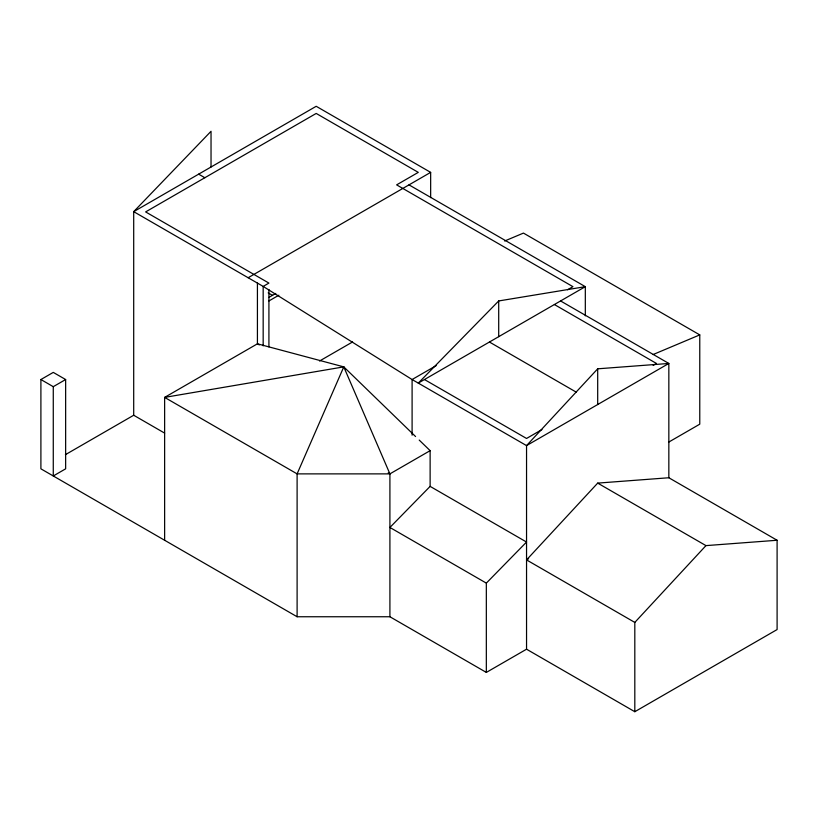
<?xml version="1.0" encoding="UTF-8"?>
<svg xmlns="http://www.w3.org/2000/svg" width="818" height="818" viewBox="0 0 818 818"><rect width="100%" height="100%" fill="white"/><g stroke="black" fill="none" stroke-linecap="round" stroke-linejoin="round"><path stroke-width="1.23" d="M164.633 540.269L164.633 397.395L257.425 343.816L343.775 366.873L297.108 473.878L297.108 616.752L389.91 616.752L486.332 672.416L526.547 649.206L634.809 711.711L777.1 629.563L777.1 540.258L668.838 477.753L597.692 483.111L526.547 559.911L634.809 622.416L634.809 711.711M668.838 477.753L668.838 363.458L597.692 368.816L526.547 445.606L526.547 649.206M634.809 622.416L705.954 545.616L777.1 540.258M409 184.868L585.32 286.668L498.704 300.952L418.284 383.1L585.32 286.668L585.32 315.85M419.215 440.074L430.125 450.657L430.125 486.383L389.91 527.457L486.332 583.122L486.332 672.416M486.332 583.122L526.547 542.048L430.125 486.383M40.9 379.532L53.272 372.394L65.644 379.532L65.644 468.826L53.272 475.974L53.272 386.679L40.9 379.532L40.9 468.826L297.108 616.752M53.272 386.679L65.644 379.532M248.151 277.731L430.657 172.373L430.657 197.639M269.142 297.251L275.768 293.427M268.918 300.952L278.846 295.216M65.389 454.685L133.702 415.247L164.633 433.111M319.552 361.014L352.578 341.955M436.178 365.626L412.098 379.532L412.098 435.196M567.559 289.766L572.948 286.668L396.628 184.868L418.284 172.373L316.198 113.436L145.624 211.913L268.918 283.089L263.171 286.412L133.702 211.657L211.034 131.289L211.034 167.015M415.575 436.546L343.775 366.873L164.633 397.395L297.108 473.878L389.91 473.878L430.125 450.657M541.956 429.562L526.547 438.468L424.47 379.532M653.163 365.37L656.465 363.458L554.379 304.521M668.838 442.037L699.768 424.184L699.768 334.889L523.448 233.089L504.655 241.013M526.547 559.911L528.602 558.714M653.05 354.562L699.768 334.889M430.657 172.373L316.198 106.289L133.702 211.657L133.702 415.247M560.575 300.952L668.838 363.458L526.547 445.606L412.098 379.532L263.171 286.412L263.171 345.871M198.662 174.152L204.848 177.731M489.43 342.026L576.138 392.088M268.181 292.875L272.599 295.421M597.692 483.111L705.954 545.616M259.347 344.92L257.425 343.816L257.425 283.089M388.202 472.896L389.91 473.878L389.91 616.752M343.775 366.873L389.91 473.878M597.692 368.816L597.692 404.532M498.704 300.952L498.704 336.668M268.918 289.47L268.918 346.873"/></g></svg>
